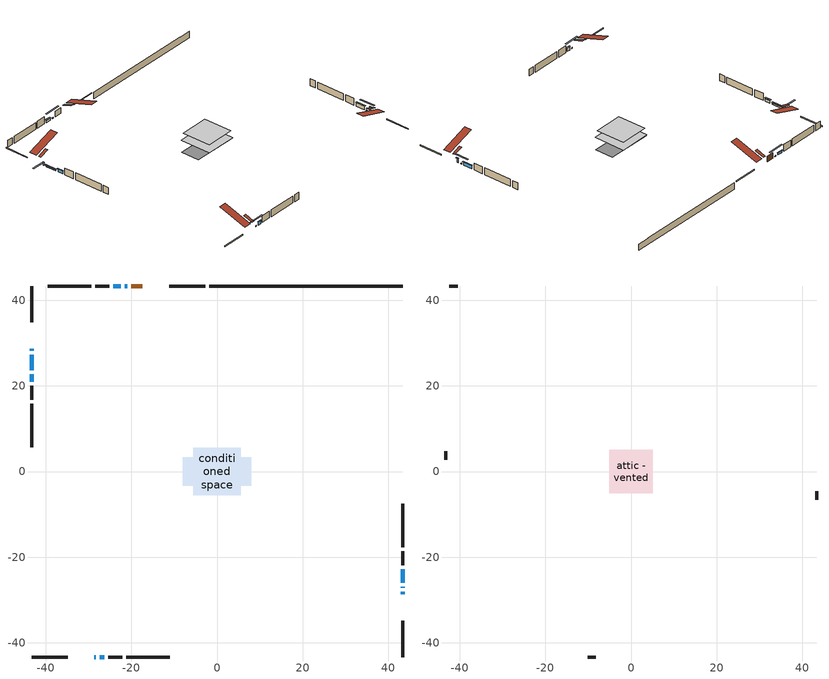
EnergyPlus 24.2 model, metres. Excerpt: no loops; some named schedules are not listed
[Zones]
conditioned space
 floor outside (Floor1 construction): -0.63,-0.63 -0.63,0.63 0.63,0.63 0.63,-0.63 z0.5
 floor adiabatic (AdiabaticFloorConstruction): -5.6,-5.6 -5.6,5.6 5.6,5.6 5.6,-5.6 z0.5
 floor foundation (Slab1 construction): -7.98,-3.3 -7.98,3.3 7.98,3.3 7.98,-3.3 z-1.83
 wall outside (RimJoist1 construction): -2.74,43.3 -11.2,43.3 / -43.3,-43.3 -34.84,-43.3 / -43.3,43.3 -43.3,34.84 / 43.3,-43.3 43.3,-34.84 z0.5:0.8
 wall outside (AdiabaticWallConstruction 1): -17.44,43.3 -20,43.3 z0.5:2.53
 wall outside (AdiabaticWallConstruction): 43.3,-28.6 43.3,-28.09 z0.5:2.13; -43.3,28.6 -43.3,28.19 z0.5:1.64; -43.3,27.26 -43.3,23.6 z0.5:0.96; 43.3,-27.16 43.3,-26.86 / -28.6,-43.3 -28.29,-43.3 z0.5:0.84; -20.93,43.3 -21.53,43.3 z0.5:0.83; 43.3,-25.93 43.3,-22.77 z0.5:1.66; -22.46,43.3 -24.22,43.3 z0.5:1.15; -27.37,-43.3 -26.36,-43.3 z0.5:1.63; -43.3,22.68 -43.3,20.9 z0.5:1.49
 wall outside (Wall1 construction): -25.14,43.3 -28.43,43.3 / -25.43,-43.3 -22.15,-43.3 / -43.3,19.97 -43.3,16.69 / 43.3,-21.85 43.3,-18.56 z0.5:2.94
 wall outside (Wall2 construction): -29.36,43.3 -39.5,43.3 / -21.22,-43.3 -11.07,-43.3 / -43.3,15.76 -43.3,5.62 / 43.3,-17.64 43.3,-7.49 z0.5:2.94
 wall foundation (FoundationWall1 construction): -1.81,43.3,-1.83 -1.81,43.3,0.5 38.79,43.3,0.5 38.79,43.3,0.41 43.3,43.3,0.41 43.3,43.3,-1.83
 window (WindowConstruction 6): 43.3,-28.6 43.3,-28.09 z0.5:2.12
 window (WindowConstruction 4): -43.3,28.6 -43.3,28.19 z0.5:1.64
 window (WindowConstruction 5): -43.3,27.26 -43.3,23.6 z0.5:0.96
 window (WindowConstruction 7): 43.3,-27.16 43.3,-26.86 z0.5:0.83
 window (WindowConstruction 8): -20.93,43.3 -21.53,43.3 z0.5:0.83
 window (WindowConstruction 9): -28.6,-43.3 -28.3,-43.3 z0.5:0.83
 window (WindowConstruction): 43.3,-25.93 43.3,-22.78 z0.5:1.66
 window (WindowConstruction 1): -22.46,43.3 -24.22,43.3 z0.5:1.15
 window (WindowConstruction 2): -27.37,-43.3 -26.36,-43.3 z0.5:1.62
 window (WindowConstruction 3): -43.3,22.68 -43.3,20.9 z0.5:1.48
 door (Door): -17.44,43.3 -20,43.3 z0.5:2.53
 ceiling adiabatic (AdiabaticFloorConstruction): 5.6,-5.6 5.6,5.6 -5.6,5.6 -5.6,-5.6 z0.5
 roof outside (Roof2 construction): -16.51,43.3,2.94 -16.51,40.05,4.02 -15.66,40.05,4.02 -15.66,43.3,2.94; -29.53,-43.3,2.94 -29.53,-40.05,4.02 -30.38,-40.05,4.02 -30.38,-43.3,2.94; -43.3,29.53,2.94 -40.05,29.53,4.02 -40.05,30.38,4.02 -43.3,30.38,2.94; 43.3,-29.53,2.94 40.05,-29.53,4.02 40.05,-30.38,4.02 43.3,-30.38,2.94
attic - vented
 floor to conditioned space (Floor2 construction Reversed): -5.07,-5.07 -5.07,5.07 5.07,5.07 5.07,-5.07 z2.94
 wall outside (Wall3 construction): -40.43,43.3 -42.37,43.3 / -10.15,-43.3 -8.2,-43.3 / -43.3,4.69 -43.3,2.75 / 43.3,-6.56 43.3,-4.62 z0.5:2.94
 roof outside (Roof1 construction): -14.73,43.3,2.94 -14.73,33.42,6.23 -12.13,33.42,6.23 -12.13,43.3,2.94; -31.31,-43.3,2.94 -31.31,-33.42,6.23 -33.91,-33.42,6.23 -33.91,-43.3,2.94; -43.3,31.31,2.94 -33.42,31.31,6.23 -33.42,33.91,6.23 -43.3,33.91,2.94; 43.3,-31.31,2.94 33.42,-31.31,6.23 33.42,-33.91,6.23 43.3,-33.91,2.94
shading: 43.3,-27.89 43.3,-28.8 43.71,-28.8 43.71,-27.89 z2.33; -43.3,28.16 -43.3,28.63 -48.18,28.63 -48.18,28.16 z1.67; -43.3,23.4 -43.3,27.46 -43.71,27.46 -43.71,23.4 z1.16; 43.3,-24.26 43.3,-29.76 43.71,-29.76 43.71,-24.26 z3.43; -24.13,43.3 -18.33,43.3 -18.33,43.71 -24.13,43.71 z3.43; -25.7,-43.3 -31.2,-43.3 -31.2,-43.71 -25.7,-43.71 z3.43; 43.3,-22.57 43.3,-26.13 43.71,-26.13 43.71,-22.57 z1.87; -24.42,43.3 -22.26,43.3 -22.26,43.71 -24.42,43.71 z1.35; -26.16,-43.3 -27.57,-43.3 -27.57,-43.71 -26.16,-43.71 z1.83; -43.3,20.7 -43.3,22.88 -43.71,22.88 -43.71,20.7 z1.69
[Building]
Building 1: Terrain=Suburbs
[Site:Location]
Saskatoon Intl AP_SK: Latitude {deg}=52.17; Longitude {deg}=-106.7; Time Zone {hr}=-6; Elevation {m}=504; Keep Site Location Information=Yes
[Site:GroundTemperature:Shallow]
-3.29371, -5.9198, -6.13011, -4.88389, 0.118965, 5.09852, 9.41553, 12.1502, 12.3826, 10.1583, 5.95142, 1.12462
[Site:WaterMainsTemperature]
Calculation Method=Schedule; Temperature Schedule=mains temperature schedule
[Material] Roughness=Rough; Thermal Absorptance=0.9
Name | Thickness {m} | Conductivity {W/m-K} | Density {kg/m3} | Specific Heat {J/kg-K} | Solar Absorptance | Visible Absorptance
asphalt or fiberglass shingles | 0.00635 | 0.162714 | 1121.4 | 1465.45 | 0.84 | 0.84
ceiling loosefill ins | 0.169333 | 0.0480833 | 16.02 | 1046.75 | 0.7 | 0.7
ceiling stud and cavity | 0.1397 | 0.0892432 | 65.682 | 1177.47 | 0.7 | 0.7
concrete 4.0 in. | 0.1016 | 1.803125 | 2242.8 | 837.4 | 0.7 | 0.7
concrete 8.0 in. | 0.2032 | 1.803125 | 2242.8 | 837.4 | 0.7 | 0.7
door material | 0.04445 | 0.0451087 | 512.64 | 1214.23 | 0.7 | 0.7
exterior vertical ins | 0.0722076 | 0.029427 | 32.04 | 1214.23 | 0.7 | 0.7
floor covering | 0.0127 | 0.0433444 | 54.468 | 1339.84 | 0.6 | 0.6
floor rigid ins; rim joist rigid ins; roof rigid ins; wall rigid ins | 0.051816 | 0.029427 | 32.04 | 1214.23 | 0.7 | 0.7
floor rigid ins 1; wall rigid ins 1 | 0.512978 | 0.029427 | 32.04 | 1214.23 | 0.7 | 0.7
floor stud and cavity | 0.1397 | 0.0861244 | 92.3553 | 1139.71 | 0.7 | 0.7
floor stud and cavity 1 | 0.1397 | 1.75129 | 37.0049 | 1207.88 | 0.7 | 0.7
furniture material conditioned space 1 | 0.1524 | 0.115458 | 640.8 | 1214.23 | 0.6 | 0.6
gypsum board | 0.0127 | 0.160291 | 801 | 837.4 | 0.6 | 0.6
gypsum board 1 | 0.0127 | 0.160291 | 801 | 837.4 | 0.7 | 0.7
osb sheathing 0.5 in. | 0.0127 | 0.115458 | 512.64 | 1214.23 | 0.7 | 0.7
osb sheathing 0.75 in. | 0.01905 | 0.115458 | 512.64 | 1214.23 | 0.7 | 0.7
osb sheathing 2.0 in. | 0.0508 | 0.115458 | 512.64 | 1214.23 | 0.7 | 0.7
rim joist stud and cavity | 0.0508 | 0.0407152 | 125.044 | 1163.47 | 0.6 | 0.6
roof stud and cavity | 0.2032 | 0.117064 | 78.34581 | 1123.46 | 0.7 | 0.7
wall stud and cavity | 0.1397 | 0.24263 | 139.0536 | 1170.24 | 0.7 | 0.7
wall stud and cavity 1 | 0.1397 | 0.216775 | 139.0536 | 1170.24 | 0.7 | 0.7
wall stud and cavity 2 | 0.0889 | 6.1454 | 50.32683 | 1063.81 | 0.6 | 0.6
wall stud and cavity 3 | 0.0889 | 0.380278 | 52.3479 | 1209.89 | 0.7 | 0.7
wall stud and cavity 4 | 0.0889 | 0.391764 | 83.0341 | 1211.67 | 0.7 | 0.7
wood siding | 0.0254 | 0.102417 | 544.68 | 1172.36 | 0.4 | 0.4
wood siding 1 | 0.00254 | 0.102417 | 544.68 | 1172.36 | 0.4 | 0.4
wood siding 2; wood siding 3; wood siding 4 | 0.0254 | 0.102417 | 544.68 | 1172.36 | 0.7 | 0.7
[WindowMaterial:SimpleGlazingSystem]
Name | U-Factor {W/m2-K} | Solar Heat Gain Coefficient
WindowMaterial | 1.82434 | 0.55
WindowMaterial 1 | 2.0702 | 0.49
WindowMaterial 2 | 1.836833 | 0.55
WindowMaterial 3 | 1.80731 | 0.54
WindowMaterial 4 | 2.45119 | 0.51
WindowMaterial 5 | 2.40974 | 0.53
WindowMaterial 6 | 4.15402 | 0.66
WindowMaterial 7 | 5.96985 | 0.53
[Construction]
AdiabaticFloorConstruction: floor stud and cavity 1, floor rigid ins 1, osb sheathing 0.75 in., floor covering
AdiabaticWallConstruction: wood siding 3, wall rigid ins 1, wall stud and cavity 3, gypsum board
AdiabaticWallConstruction 1: wood siding 4, wall rigid ins 1, wall stud and cavity 3, gypsum board
Door: door material
Floor1 construction: floor stud and cavity, floor rigid ins, osb sheathing 0.75 in., floor covering
Floor2 construction Reversed: gypsum board, ceiling stud and cavity, ceiling loosefill ins
FoundationWall1 construction: concrete 8.0 in., gypsum board 1
furniture construction conditioned space 1: furniture material conditioned space 1
PartitionWallConstruction: gypsum board, wall stud and cavity 4, gypsum board
RimJoist1 construction: wood siding 2, rim joist rigid ins, osb sheathing 2.0 in., rim joist stud and cavity
Roof1 construction: asphalt or fiberglass shingles
Roof2 construction: asphalt or fiberglass shingles, roof rigid ins, osb sheathing 0.75 in., roof stud and cavity, gypsum board
Slab1 construction: concrete 4.0 in.
Wall1 construction: wood siding, wall rigid ins, osb sheathing 0.5 in., wall stud and cavity, gypsum board
Wall2 construction: wood siding, wall rigid ins, osb sheathing 0.5 in., wall stud and cavity 1, gypsum board
Wall3 construction: wood siding 1, wall stud and cavity 2
WindowConstruction: WindowMaterial
WindowConstruction 1: WindowMaterial 1
WindowConstruction 2: WindowMaterial 2
WindowConstruction 3: WindowMaterial 3
WindowConstruction 4: WindowMaterial 4
WindowConstruction 5: WindowMaterial 5
WindowConstruction 6: WindowMaterial 6
WindowConstruction 7; WindowConstruction 8; WindowConstruction 9: WindowMaterial 7
[Zone] Multiplier=1; Part of Total Floor Area=Yes
Name | Volume {m3}
attic - vented | 54.9657
conditioned space | 576.6
[Space]
Name | Zone | Volume {m3}
attic - vented 1 | attic - vented | 54.9657
conditioned space 1 | conditioned space | 576.6
[ZoneInfiltration:EffectiveLeakageArea]
infil attic - vented 1: Zone or Space=attic - vented 1; Schedule=Always On Discrete; Effective Air Leakage Area {cm2}=3525.94; Stack Coefficient=0.000398514; Wind Coefficient=1.34878e-05
[ZoneMixing]
whole house fan mix: Zone or Space=attic - vented; Schedule=Always On Continuous; Design Flow Rate Calculation Method=Flow/Zone; Design Flow Rate {m3/s}=0; Source Zone or Space=conditioned space
[SurfaceProperty:ExposedFoundationPerimeter]
Slab1: Exposed Perimeter Calculation Method=TotalExposedPerimeter; Total Exposed Perimeter {m}=45.111
[InternalMass] Zone or ZoneList=conditioned space; Space or SpaceList=conditioned space 1
Name | Construction | Surface Area {m2}
furniture mass conditioned space 1 | furniture construction conditioned space 1 | 92.8922
partition wall mass | PartitionWallConstruction | 232.23
[Lights]
interior lighting: Zone or ZoneList or Space or SpaceList=conditioned space 1; Schedule=interior lighting schedule; Design Level Calculation Method=LightingLevel; Lighting Level {W}=343.2; Return Air Fraction=0; Fraction Radiant=0.6; Fraction Visible=0.2; Fraction Replaceable=1
[People]
occupants: Zone or ZoneList or Space or SpaceList=conditioned space 1; Number of People Schedule=occupants schedule; Number of People Calculation Method=People; Number of People=3; Fraction Radiant=0.314171; Sensible Heat Fraction=0.56303; Activity Level Schedule=occupants activity schedule; Carbon Dioxide Generation Rate {m3/s-W}=0; Enable ASHRAE 55 Comfort Warnings=No; Mean Radiant Temperature Calculation Type=EnclosureAveraged
[ElectricEquipment] Zone or ZoneList or Space or SpaceList=conditioned space 1; Design Level Calculation Method=EquipmentLevel
Name | Schedule | Design Level {W} | Fraction Latent | Fraction Radiant | Fraction Lost
clothes dryer | clothes dryer schedule | 140.772 | 0.015 | 0.081 | 0.85
clothes washer | clothes washer schedule | 32.1985 | 0.03 | 0.162 | 0.7
cooking range | cooking range schedule | 215.147 | 0.08 | 0.432 | 0.2
dishwasher | dishwasher schedule | 66.8632 | 0.3 | 0.18 | 0.4
fridge | fridge schedule | 72.9452 | 0 | 0.6 | 0
mech vent house fan | mech vent house fan schedule | 22.4 | 0 | 0 | 1
mech vent house fan cfis | mech vent house fan cfis schedule | 0 | 0 | 0 | 0
misc plug loads | misc plug loads schedule | 494.7 | 0.045 | 0.513 | 0.1
whole house fan | Always On Discrete | 0 | 0 | 0 | 1
[OtherEquipment] Zone or ZoneList or Space or SpaceList=conditioned space 1; Design Level Calculation Method=EquipmentLevel
Name | Fuel Type | Schedule | Design Level {W} | Fraction Latent | Fraction Radiant | Fraction Lost
clothes dryer 1 | Electricity | clothes dryer schedule | 0 | 0.015 | 0.081 | 0.85
cooking range 1 | Electricity | cooking range schedule | 0 | 0.08 | 0.432 | 0.2
general water use latent | None | general water use schedule | 62.594 | 1 | 0 | 0
general water use sensible | None | general water use schedule | -61.6891 | 0 | 0.6 | 0
mech vent house fan latent load | None | Always On Discrete | 0 | 1 | 0 | 0
mech vent house fan sensible load | None | Always On Discrete | 0 | 0 | 0 | 0
water heater energy adjustment1 | NaturalGas | Always On Discrete | 0.01 | 0 | 0 | 1
[ZoneInfiltration:DesignFlowRate] Zone or ZoneList or Space or SpaceList=conditioned space 1; Schedule=Always On Discrete; Design Flow Rate Calculation Method=Flow/Zone; Design Flow Rate {m3/s}=0
infil flow; natural vent flow; whole house fan flow
[AvailabilityManager:Scheduled]
central ac and furnace airloop Availability Manager: Schedule=Always On Discrete
[Foundation:Kiva]
Foundation Kiva 1: Initial Indoor Air Temperature {C}=21; Wall Height Above Grade {m}=0.500024; Wall Depth Below Slab {m}=0.2032; Custom Block Material Name 1=exterior vertical ins; Custom Block Depth 1 {m}=2.33001; Custom Block X Position 1 {m}=0.2159; Custom Block Z Position 1 {m}=0
[Foundation:Kiva:Settings]
Soil Conductivity {W/m-K}=0.849921; Soil Density {kg/m3}=1842.3; Soil Specific Heat {J/kg-K}=418.7; Ground Solar Absorptivity=0.9; Ground Thermal Absorptivity=0.9; Ground Surface Roughness {m}=0.03; Far-Field Width {m}=40; Deep-Ground Boundary Condition=ZeroFlux; Deep-Ground Depth {m}=40; Minimum Cell Dimension {m}=0.2; Maximum Cell Growth Coefficient=3; Simulation Timestep=Timestep
[Exterior:Lights]
exterior lighting: Schedule=exterior lighting schedule; Design Level {W}=75.6
[EnergyManagementSystem:GlobalVariable]
central_ac_and_furnace_airloop_Fan_RTF
infil_program_Qfan
infil_program_Qinf
natural_vent_program_Qnv
natural_vent_program_Qwhf
[EnergyManagementSystem:Sensor]
Name | Output:Variable or Output:Meter Index Key | Output:Variable or Output:Meter
airflow_gain | infil flow | Infiltration Sensible Heat Gain Energy
airflow_gain_1 | natural vent flow | Infiltration Sensible Heat Gain Energy
airflow_gain_2 | whole house fan flow | Infiltration Sensible Heat Gain Energy
airflow_loss | infil flow | Infiltration Sensible Heat Loss Energy
airflow_loss_1 | natural vent flow | Infiltration Sensible Heat Loss Energy
airflow_loss_2 | whole house fan flow | Infiltration Sensible Heat Loss Energy
clg_load_cond |  | Cooling:EnergyTransfer:Zone:CONDITIONED SPACE
clg_sp_s; clg_sp_s_1 | cooling setpoint | Schedule Value
clothes_dryer_exhaust_0_sch_s | clothes dryer exhaust 0 schedule | Schedule Value
cool_season | cooling season schedule | Schedule Value
htg_load_cond |  | Heating:EnergyTransfer:Zone:CONDITIONED SPACE
htg_sp_s; htg_sp_s_1 | heating setpoint | Schedule Value
ig_ee_conv | clothes dryer | Electric Equipment Convective Heating Energy
ig_ee_conv_2 | cooking range | Electric Equipment Convective Heating Energy
ig_ee_conv_4 | fridge | Electric Equipment Convective Heating Energy
ig_ee_conv_5 | misc plug loads | Electric Equipment Convective Heating Energy
ig_ee_conv_6 | whole house fan | Electric Equipment Convective Heating Energy
ig_ee_rad | clothes dryer | Electric Equipment Radiant Heating Energy
ig_ee_rad_2 | cooking range | Electric Equipment Radiant Heating Energy
ig_ee_rad_4 | fridge | Electric Equipment Radiant Heating Energy
ig_ee_rad_5 | misc plug loads | Electric Equipment Radiant Heating Energy
ig_ee_rad_6 | whole house fan | Electric Equipment Radiant Heating Energy
ig_lgt_conv | interior lighting | Lights Convective Heating Energy
ig_lgt_rad | interior lighting | Lights Radiant Heating Energy
ig_lgt_vis | interior lighting | Lights Visible Radiation Heating Energy
ig_oe_conv | clothes dryer 1 | Other Equipment Convective Heating Energy
ig_oe_conv_1 | cooking range 1 | Other Equipment Convective Heating Energy
ig_oe_conv_2 | general water use latent | Other Equipment Convective Heating Energy
ig_oe_conv_3 | general water use sensible | Other Equipment Convective Heating Energy
ig_oe_conv_4 | water heater energy adjustment1 | Other Equipment Convective Heating Energy
ig_oe_rad | clothes dryer 1 | Other Equipment Radiant Heating Energy
ig_oe_rad_1 | cooking range 1 | Other Equipment Radiant Heating Energy
ig_oe_rad_2 | general water use latent | Other Equipment Radiant Heating Energy
ig_oe_rad_3 | general water use sensible | Other Equipment Radiant Heating Energy
ig_oe_rad_4 | water heater energy adjustment1 | Other Equipment Radiant Heating Energy
ig_ppl_conv | occupants | People Convective Heating Energy
ig_ppl_rad | occupants | People Radiant Heating Energy
im_conv | furniture mass conditioned space 1 | Surface Inside Face Convection Heat Gain Energy
im_conv_1 | partition wall mass | Surface Inside Face Convection Heat Gain Energy
im_ig | furniture mass conditioned space 1 | Surface Inside Face Internal Gains Radiation Heat Gain Energy
im_ig_1 | partition wall mass | Surface Inside Face Internal Gains Radiation Heat Gain Energy
im_lgt | furniture mass conditioned space 1 | Surface Inside Face Lights Radiation Heat Gain Energy
im_lgt_1 | partition wall mass | Surface Inside Face Lights Radiation Heat Gain Energy
im_sol | furniture mass conditioned space 1 | Surface Inside Face Solar Radiation Heat Gain Energy
im_sol_1 | partition wall mass | Surface Inside Face Solar Radiation Heat Gain Energy
im_surf | furniture mass conditioned space 1 | Surface Inside Face Net Surface Thermal Radiation Heat Gain Energy
im_surf_1 | partition wall mass | Surface Inside Face Net Surface Thermal Radiation Heat Gain Energy
mv_conv | mech vent house fan | Electric Equipment Convective Heating Energy
mv_conv_1 | mech vent house fan cfis | Electric Equipment Convective Heating Energy
mv_conv_2 | mech vent house fan latent load | Other Equipment Convective Heating Energy
mv_conv_3 | mech vent house fan sensible load | Other Equipment Convective Heating Energy
mv_rad | mech vent house fan | Electric Equipment Radiant Heating Energy
mv_rad_1 | mech vent house fan cfis | Electric Equipment Radiant Heating Energy
mv_rad_2 | mech vent house fan latent load | Other Equipment Radiant Heating Energy
mv_rad_3 | mech vent house fan sensible load | Other Equipment Radiant Heating Energy
natural_vent_s | natural vent schedule | Schedule Value
out_pb_s |  | Site Outdoor Air Barometric Pressure
out_wt_s |  | Site Outdoor Air Humidity Ratio
site_vw_s |  | Site Wind Speed
ss_back_out | Window1 | Surface Window Shortwave from Zone Back Out Window Heat Transfer Rate
ss_back_out_1 | Window11 | Surface Window Shortwave from Zone Back Out Window Heat Transfer Rate
ss_back_out_2 | Window12 | Surface Window Shortwave from Zone Back Out Window Heat Transfer Rate
ss_back_out_3 | Window15 | Surface Window Shortwave from Zone Back Out Window Heat Transfer Rate
ss_back_out_4 | Window16 | Surface Window Shortwave from Zone Back Out Window Heat Transfer Rate
ss_back_out_5 | Window18 | Surface Window Shortwave from Zone Back Out Window Heat Transfer Rate
ss_back_out_6 | Window2 | Surface Window Shortwave from Zone Back Out Window Heat Transfer Rate
ss_back_out_7 | Window5 | Surface Window Shortwave from Zone Back Out Window Heat Transfer Rate
ss_back_out_8 | Window8 | Surface Window Shortwave from Zone Back Out Window Heat Transfer Rate
ss_back_out_9 | Window9 | Surface Window Shortwave from Zone Back Out Window Heat Transfer Rate
ss_conv | Door1 | Surface Inside Face Convection Heat Gain Energy
ss_conv_1 | Window1 | Surface Inside Face Convection Heat Gain Energy
ss_conv_10 | Window9 | Surface Inside Face Convection Heat Gain Energy
ss_conv_2 | Window11 | Surface Inside Face Convection Heat Gain Energy
ss_conv_3 | Window12 | Surface Inside Face Convection Heat Gain Energy
ss_conv_4 | Window15 | Surface Inside Face Convection Heat Gain Energy
ss_conv_5 | Window16 | Surface Inside Face Convection Heat Gain Energy
ss_conv_6 | Window18 | Surface Inside Face Convection Heat Gain Energy
ss_conv_7 | Window2 | Surface Inside Face Convection Heat Gain Energy
ss_conv_8 | Window5 | Surface Inside Face Convection Heat Gain Energy
ss_conv_9 | Window8 | Surface Inside Face Convection Heat Gain Energy
ss_ig | Door1 | Surface Inside Face Internal Gains Radiation Heat Gain Energy
ss_ig_1 | Window1 | Surface Inside Face Internal Gains Radiation Heat Gain Energy
ss_ig_10 | Window9 | Surface Inside Face Internal Gains Radiation Heat Gain Energy
ss_ig_2 | Window11 | Surface Inside Face Internal Gains Radiation Heat Gain Energy
ss_ig_3 | Window12 | Surface Inside Face Internal Gains Radiation Heat Gain Energy
ss_ig_4 | Window15 | Surface Inside Face Internal Gains Radiation Heat Gain Energy
ss_ig_5 | Window16 | Surface Inside Face Internal Gains Radiation Heat Gain Energy
ss_ig_6 | Window18 | Surface Inside Face Internal Gains Radiation Heat Gain Energy
ss_ig_7 | Window2 | Surface Inside Face Internal Gains Radiation Heat Gain Energy
ss_ig_8 | Window5 | Surface Inside Face Internal Gains Radiation Heat Gain Energy
ss_ig_9 | Window8 | Surface Inside Face Internal Gains Radiation Heat Gain Energy
ss_lgt | Door1 | Surface Inside Face Lights Radiation Heat Gain Energy
ss_sol | Door1 | Surface Inside Face Solar Radiation Heat Gain Energy
ss_surf | Door1 | Surface Inside Face Net Surface Thermal Radiation Heat Gain Energy
ss_surf_1 | Window1 | Surface Inside Face Net Surface Thermal Radiation Heat Gain Energy
ss_surf_10 | Window9 | Surface Inside Face Net Surface Thermal Radiation Heat Gain Energy
ss_surf_2 | Window11 | Surface Inside Face Net Surface Thermal Radiation Heat Gain Energy
ss_surf_3 | Window12 | Surface Inside Face Net Surface Thermal Radiation Heat Gain Energy
ss_surf_4 | Window15 | Surface Inside Face Net Surface Thermal Radiation Heat Gain Energy
ss_surf_5 | Window16 | Surface Inside Face Net Surface Thermal Radiation Heat Gain Energy
ss_surf_6 | Window18 | Surface Inside Face Net Surface Thermal Radiation Heat Gain Energy
ss_surf_7 | Window2 | Surface Inside Face Net Surface Thermal Radiation Heat Gain Energy
ss_surf_8 | Window5 | Surface Inside Face Net Surface Thermal Radiation Heat Gain Energy
ss_surf_9 | Window8 | Surface Inside Face Net Surface Thermal Radiation Heat Gain Energy
ss_trans_in | Window1 | Surface Window Transmitted Solar Radiation Rate
ss_trans_in_1 | Window11 | Surface Window Transmitted Solar Radiation Rate
ss_trans_in_2 | Window12 | Surface Window Transmitted Solar Radiation Rate
ss_trans_in_3 | Window15 | Surface Window Transmitted Solar Radiation Rate
ss_trans_in_4 | Window16 | Surface Window Transmitted Solar Radiation Rate
ss_trans_in_5 | Window18 | Surface Window Transmitted Solar Radiation Rate
ss_trans_in_6 | Window2 | Surface Window Transmitted Solar Radiation Rate
ss_trans_in_7 | Window5 | Surface Window Transmitted Solar Radiation Rate
ss_trans_in_8 | Window8 | Surface Window Transmitted Solar Radiation Rate
ss_trans_in_9 | Window9 | Surface Window Transmitted Solar Radiation Rate
ss_trans_out | Window1 | Surface Inside Face Initial Transmitted Diffuse Transmitted Out Window Solar Radiation Rate
ss_trans_out_1 | Window11 | Surface Inside Face Initial Transmitted Diffuse Transmitted Out Window Solar Radiation Rate
ss_trans_out_2 | Window12 | Surface Inside Face Initial Transmitted Diffuse Transmitted Out Window Solar Radiation Rate
ss_trans_out_3 | Window15 | Surface Inside Face Initial Transmitted Diffuse Transmitted Out Window Solar Radiation Rate
ss_trans_out_4 | Window16 | Surface Inside Face Initial Transmitted Diffuse Transmitted Out Window Solar Radiation Rate
ss_trans_out_5 | Window18 | Surface Inside Face Initial Transmitted Diffuse Transmitted Out Window Solar Radiation Rate
ss_trans_out_6 | Window2 | Surface Inside Face Initial Transmitted Diffuse Transmitted Out Window Solar Radiation Rate
ss_trans_out_7 | Window5 | Surface Inside Face Initial Transmitted Diffuse Transmitted Out Window Solar Radiation Rate
ss_trans_out_8 | Window8 | Surface Inside Face Initial Transmitted Diffuse Transmitted Out Window Solar Radiation Rate
ss_trans_out_9 | Window9 | Surface Inside Face Initial Transmitted Diffuse Transmitted Out Window Solar Radiation Rate
s_conv | Floor1 | Surface Inside Face Convection Heat Gain Energy
s_conv_1 | Floor2 | Surface Inside Face Convection Heat Gain Energy
s_conv_10 | Roof2:180 | Surface Inside Face Convection Heat Gain Energy
s_conv_11 | Roof2:270 | Surface Inside Face Convection Heat Gain Energy
s_conv_12 | Roof2:90 | Surface Inside Face Convection Heat Gain Energy
s_conv_13 | Slab1 | Surface Inside Face Convection Heat Gain Energy
s_conv_14 | Wall1:0 | Surface Inside Face Convection Heat Gain Energy
s_conv_15 | Wall1:180 | Surface Inside Face Convection Heat Gain Energy
s_conv_16 | Wall1:270 | Surface Inside Face Convection Heat Gain Energy
s_conv_17 | Wall1:90 | Surface Inside Face Convection Heat Gain Energy
s_conv_18 | Wall2:0 | Surface Inside Face Convection Heat Gain Energy
s_conv_19 | Wall2:180 | Surface Inside Face Convection Heat Gain Energy
s_conv_2 | FoundationWall1 | Surface Inside Face Convection Heat Gain Energy
s_conv_20 | Wall2:270 | Surface Inside Face Convection Heat Gain Energy
s_conv_21 | Wall2:90 | Surface Inside Face Convection Heat Gain Energy
s_conv_3 | inferred conditioned ceiling | Surface Inside Face Convection Heat Gain Energy
s_conv_4 | inferred conditioned floor | Surface Inside Face Convection Heat Gain Energy
s_conv_5 | RimJoist1:0 | Surface Inside Face Convection Heat Gain Energy
s_conv_6 | RimJoist1:180 | Surface Inside Face Convection Heat Gain Energy
s_conv_7 | RimJoist1:270 | Surface Inside Face Convection Heat Gain Energy
